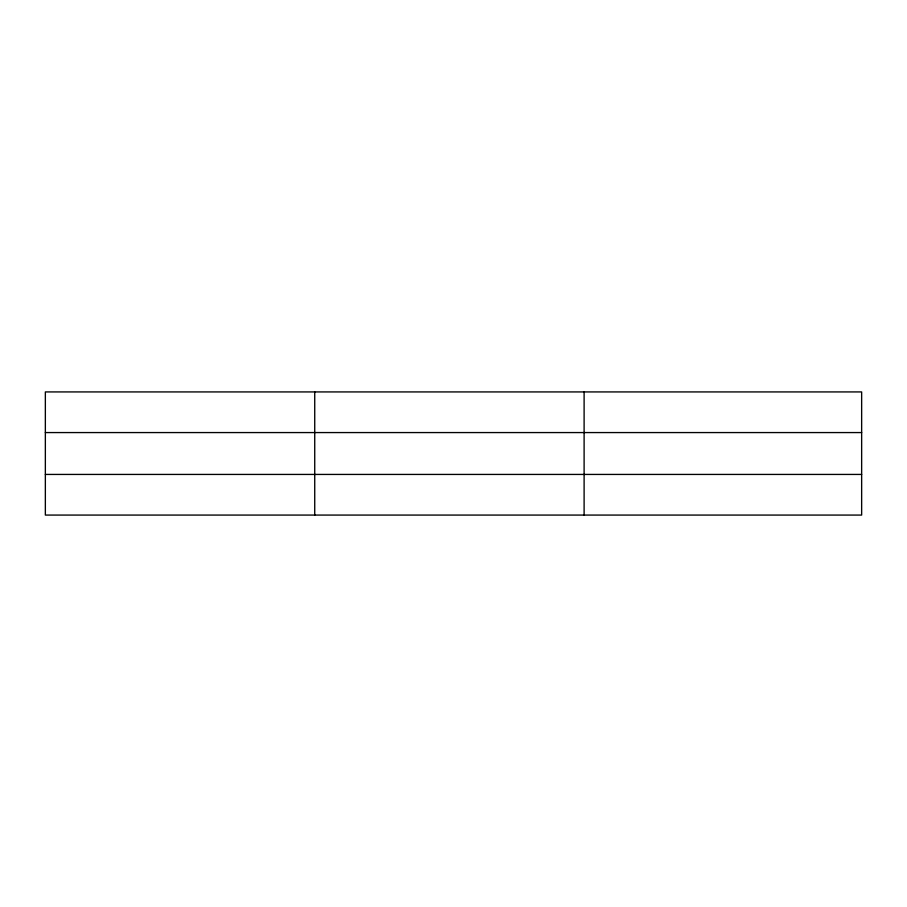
<?xml version="1.0" encoding="UTF-8"?>
<svg xmlns="http://www.w3.org/2000/svg" width="907" height="907" viewBox="0 0 907 907"><rect width="100%" height="100%" fill="white"/><g stroke="black" fill="none" stroke-linecap="round" stroke-linejoin="round"><path stroke-width="1.36" d="M314.729 391.926L314.729 515.074M584.108 391.926L584.108 515.074M861.65 432.571L861.65 391.926L45.35 391.926L45.35 515.074L861.65 515.074L861.65 432.571L45.35 432.571M45.35 474.429L861.65 474.429"/></g></svg>
